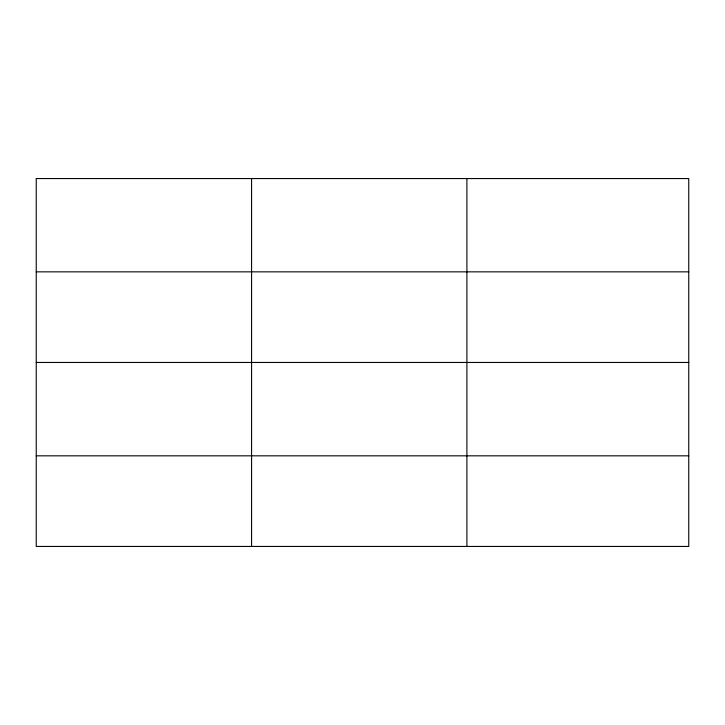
<?xml version="1.0" encoding="UTF-8"?>
<svg xmlns="http://www.w3.org/2000/svg" width="725" height="725" viewBox="0 0 725 725"><rect width="100%" height="100%" fill="white"/><g stroke="black" fill="none" stroke-linecap="round" stroke-linejoin="round"><path stroke-width="1.09" d="M688.75 362.464L688.75 178.558L36.25 178.558L36.25 546.442L688.75 546.442L688.75 362.464L36.25 362.464M36.25 271.848L688.75 271.848M36.25 455.826L688.75 455.826M466.9 178.558L466.9 546.442M251.575 178.558L251.575 546.442"/></g></svg>
